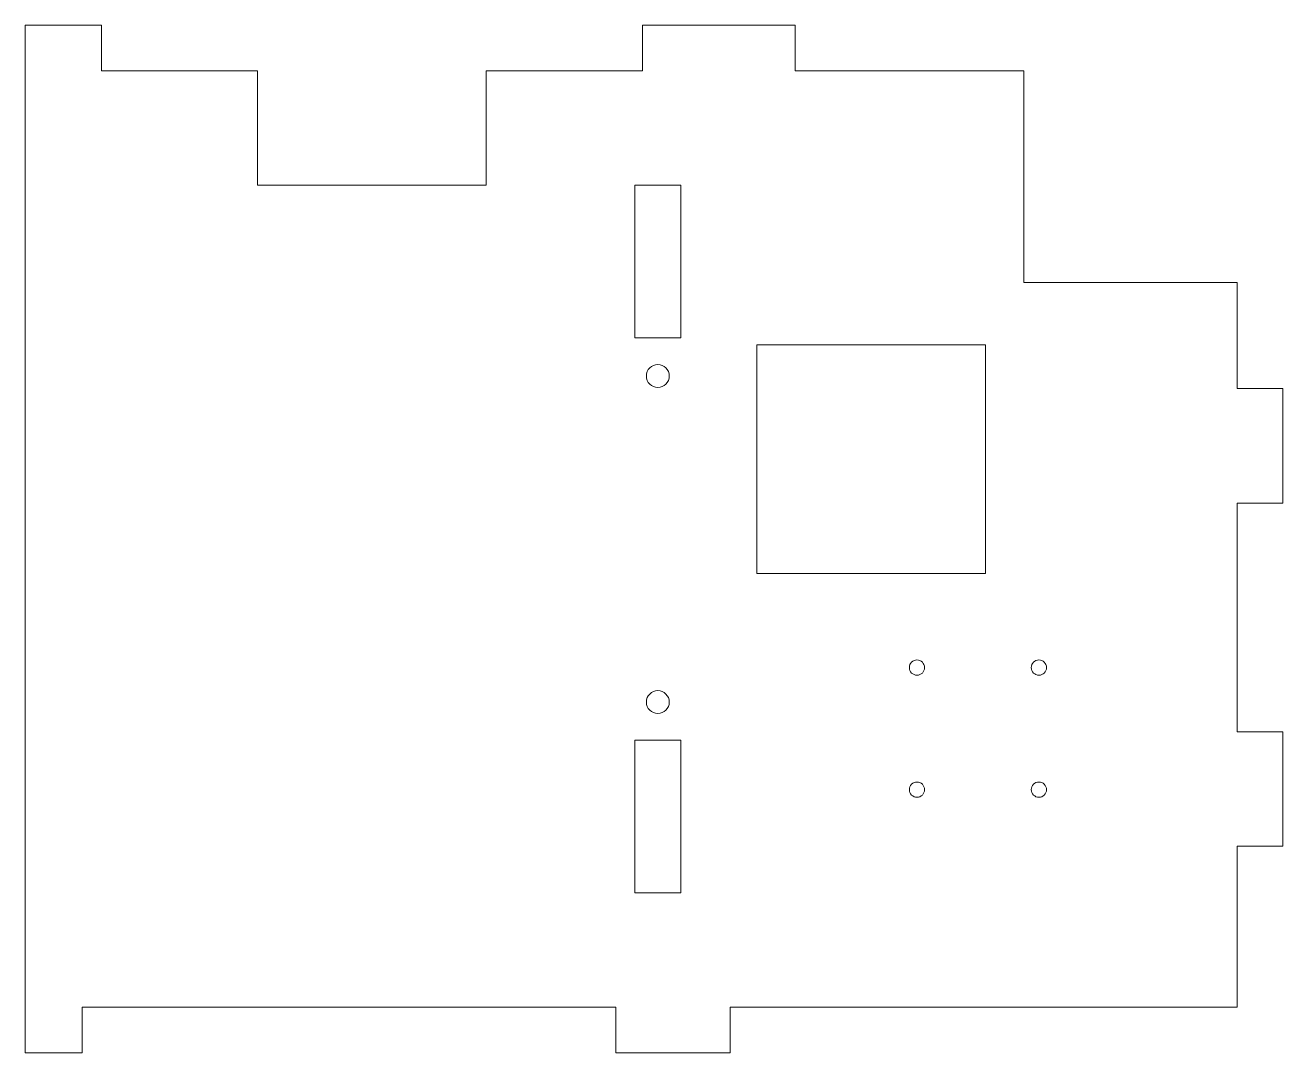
# Model space of a CAD drawing. Header units: millimetres. Extents: x 0 to 165, y -66 to 69.
import ezdxf

# ---------------------------------------------------------------- set-up
doc = ezdxf.new("R2010")
doc.units = ezdxf.units.MM

msp = doc.modelspace()

# ---------------------------------------------------------------- linework, layer by layer
at = {"color": 7, "linetype": 'Continuous', "lineweight": 15}
for p, q in [((0, -66), (0, 68.75)), ((0, 68.75), (10, 68.75)), ((10, 68.75), (10, 62.75)), ((81, 62.75), (81, 68.75)), ((81, 68.75), (101, 68.75)), ((101, 68.75), (101, 62.75)), ((10, 62.75), (30.5, 62.75)), ((30.5, 62.75), (30.5, 47.75)), ((60.5, 47.75), (60.5, 62.75)), ((60.5, 62.75), (81, 62.75)), ((101, 62.75), (131, 62.75)), ((131, 62.75), (131, 35)), ((30.5, 47.75), (60.5, 47.75)), ((80, 47.75), (86, 47.75)), ((80, 27.75), (80, 47.75)), ((86, 47.75), (86, 27.75)), ((131, 35), (159, 35)), ((159, 35), (159, 21.09)), ((86, 27.75), (80, 27.75)), ((95.99, 26.83), (125.99, 26.83)), ((95.99, -3.17), (95.99, 26.83)), ((125.99, 26.83), (125.99, -3.17)), ((159, 21.09), (165, 21.09)), ((165, 21.09), (165, 6.09)), ((165, 6.09), (159, 6.09)), ((159, 6.09), (159, -23.91)), ((125.99, -3.17), (95.99, -3.17)), ((159, -23.91), (165, -23.91)), ((165, -23.91), (165, -38.91)), ((80, -25.01), (86, -25.01)), ((80, -45.01), (80, -25.01)), ((86, -25.01), (86, -45.01)), ((165, -38.91), (159, -38.91)), ((159, -38.91), (159, -60)), ((86, -45.01), (80, -45.01)), ((77.5, -60), (7.5, -60)), ((7.5, -60), (7.5, -66)), ((77.5, -66), (77.5, -60)), ((159, -60), (92.5, -60)), ((92.5, -60), (92.5, -66)), ((7.5, -66), (0, -66)), ((92.5, -66), (77.5, -66))]:
    msp.add_line(p, q, dxfattribs=at)
for centre, radius in [((83, 22.75), 1.5), ((117, -15.49), 1), ((133, -15.49), 1), ((83, -20.01), 1.5), ((117, -31.49), 1), ((133, -31.49), 1)]:
    msp.add_circle(centre, radius, dxfattribs=at)

doc.saveas('drawing.dxf')
